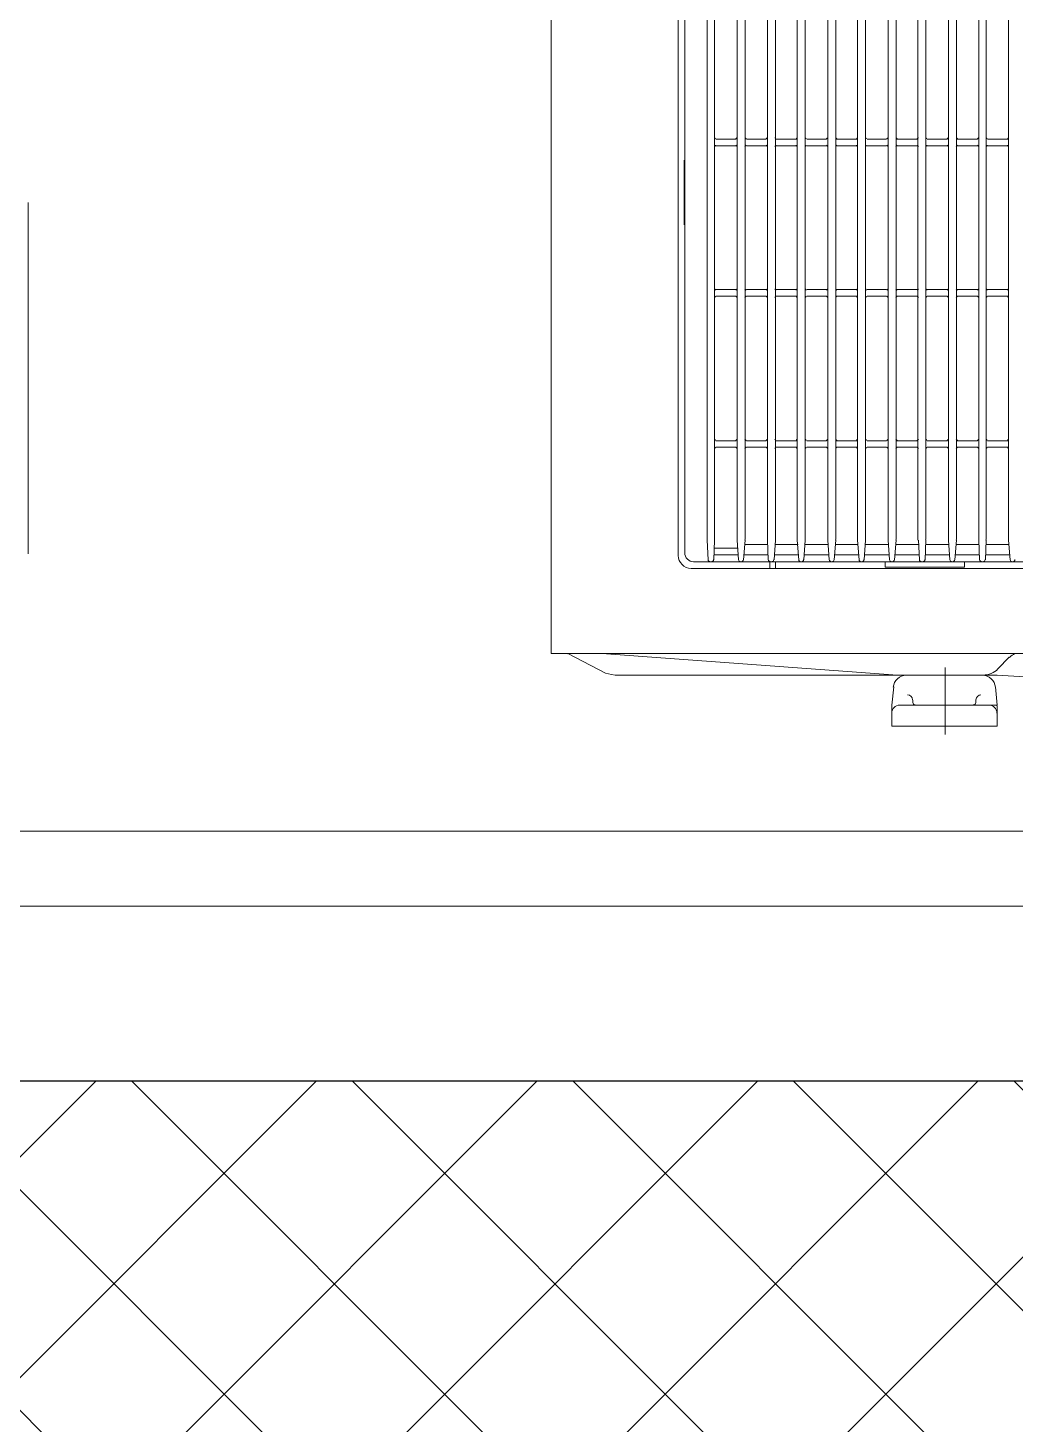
# Model space of a CAD drawing. Header units: inches. Extents: x -114 to 635, y -137 to 57.
# Drawn here: x 543.554 to 543.95, y 22.836 to 23.396 of the extents above; entities that cross this region are included whole.
import ezdxf

# ---------------------------------------------------------------- set-up
doc = ezdxf.new("R2010")
doc.units = ezdxf.units.IN
doc.header["$MEASUREMENT"] = 0
doc.layers.get('0').update_dxf_attribs({"lineweight": 5})
for name, color, linetype, lineweight in [('A-FINISHING', 2, 'Continuous', 5), ('HATCH', 15, 'Continuous', 0), ('UTILITIES', 141, 'Continuous', 0), ('WALL PROPOSED', 7, 'Continuous', 30)]:
    doc.layers.add(name, color=color, linetype=linetype, lineweight=lineweight)

# ---------------------------------------------------------------- blocks, each defined once
blk = doc.blocks.new('AC ELEVATION')
blk.add_open_spline([(135224.88, 117381.68), (135224.88, 117381.68), (135224.88, 117240.82), (135224.88, 117240.82)], degree=3)

msp = doc.modelspace()

# ---------------------------------------------------------------- hatches: boundary and pattern name
at = {"layer": 'HATCH'}
h = msp.add_hatch(dxfattribs=at)
h.set_pattern_fill('ANSI37', color=256, scale=0.5, angle=180, style=0)
h.paths.add_polyline_path([(544.38965, 22.97389), (537.99065, 22.97389), (537.99065, 22.37389), (538.18965, 22.37389), (538.18965, 22.67389), (540.99066, 22.67389), (540.99066, 22.37389), (541.19072, 22.37389), (541.19072, 22.67389), (544.18965, 22.67389), (544.18965, 22.37389), (544.38965, 22.37389)])

# ---------------------------------------------------------------- linework, layer by layer
at = {"layer": 'A-FINISHING'}
for p, q in [((538.18965, 23.07389), (544.18965, 23.07389)), ((538.18965, 23.04389), (544.18965, 23.04389))]:
    msp.add_line(p, q, dxfattribs=at)
at = {"layer": 'UTILITIES'}
msp.add_line((543.76362, 23.14511, 0), (543.76367, 23.70781, 0), dxfattribs=at)
for points in [[(543.81457, 23.63663, 0), (543.81457, 23.63663, 0), (543.81457, 23.18441, 0), (543.81457, 23.18441, 0)], [(543.81719, 23.18529, 0), (543.81719, 23.18529, 0), (543.81719, 23.41052, 0), (543.81719, 23.41052, 0)], [(543.8262, 23.41052, 0), (543.8262, 23.41052, 0), (543.8262, 23.1908, 0), (543.8262, 23.1908, 0)], [(543.82911, 23.41052, 0), (543.82911, 23.41052, 0), (543.82911, 23.1908, 0), (543.82911, 23.1908, 0)], [(543.83813, 23.41052, 0), (543.83813, 23.41052, 0), (543.83813, 23.1908, 0), (543.83813, 23.1908, 0)], [(543.84134, 23.41052, 0), (543.84134, 23.41052, 0), (543.84134, 23.1908, 0), (543.84134, 23.1908, 0)], [(543.85037, 23.41052, 0), (543.85037, 23.41052, 0), (543.85037, 23.1908, 0), (543.85037, 23.1908, 0)], [(543.85356, 23.41052, 0), (543.85356, 23.41052, 0), (543.85356, 23.1908, 0), (543.85356, 23.1908, 0)], [(543.86228, 23.41052, 0), (543.86228, 23.41052, 0), (543.86228, 23.1908, 0), (543.86228, 23.1908, 0)], [(543.86549, 23.41052, 0), (543.86549, 23.41052, 0), (543.86549, 23.1908, 0), (543.86549, 23.1908, 0)], [(543.87451, 23.41052, 0), (543.87451, 23.41052, 0), (543.87451, 23.1908, 0), (543.87451, 23.1908, 0)], [(543.87771, 23.41052, 0), (543.87771, 23.41052, 0), (543.87771, 23.1908, 0), (543.87771, 23.1908, 0)], [(543.88644, 23.41052, 0), (543.88644, 23.41052, 0), (543.88644, 23.1908, 0), (543.88644, 23.1908, 0)], [(543.88964, 23.41052, 0), (543.88964, 23.41052, 0), (543.88964, 23.1908, 0), (543.88964, 23.1908, 0)], [(543.89866, 23.41052, 0), (543.89866, 23.41052, 0), (543.89866, 23.1908, 0), (543.89866, 23.1908, 0)], [(543.90186, 23.41052, 0), (543.90186, 23.41052, 0), (543.90186, 23.1908, 0), (543.90186, 23.1908, 0)], [(543.9106, 23.41052, 0), (543.9106, 23.41052, 0), (543.9106, 23.1908, 0), (543.9106, 23.1908, 0)], [(543.91379, 23.41052, 0), (543.91379, 23.41052, 0), (543.91379, 23.1908, 0), (543.91379, 23.1908, 0)], [(543.92282, 23.41052, 0), (543.92282, 23.41052, 0), (543.92282, 23.1908, 0), (543.92282, 23.1908, 0)], [(543.92603, 23.41052, 0), (543.92603, 23.41052, 0), (543.92603, 23.1908, 0), (543.92603, 23.1908, 0)], [(543.93504, 23.41052, 0), (543.93504, 23.41052, 0), (543.93504, 23.1908, 0), (543.93504, 23.1908, 0)], [(543.93795, 23.41052, 0), (543.93795, 23.41052, 0), (543.93795, 23.1908, 0), (543.93795, 23.1908, 0)], [(543.94697, 23.41052, 0), (543.94697, 23.41052, 0), (543.94697, 23.1908, 0), (543.94697, 23.1908, 0)], [(543.82912, 23.35176, 0), (543.82929, 23.35162, 0), (543.82944, 23.35146, 0), (543.82955, 23.35128, 0)], [(543.82955, 23.34877, 0), (543.82944, 23.3486, 0), (543.82929, 23.34844, 0), (543.82912, 23.34829, 0)], [(543.83784, 23.35116, 0), (543.83784, 23.35116, 0), (543.8297, 23.35116, 0), (543.8297, 23.35116, 0)], [(543.8297, 23.34853, 0), (543.8297, 23.34853, 0), (543.83784, 23.34853, 0), (543.83784, 23.34853, 0)], [(543.83766, 23.35128, 0), (543.83777, 23.35146, 0), (543.83793, 23.35162, 0), (543.83809, 23.35176, 0)], [(543.83809, 23.34829, 0), (543.83793, 23.34844, 0), (543.83777, 23.3486, 0), (543.83766, 23.34877, 0)], [(543.8413, 23.35176, 0), (543.84147, 23.35162, 0), (543.84163, 23.35146, 0), (543.84174, 23.35128, 0)], [(543.84174, 23.34877, 0), (543.84163, 23.3486, 0), (543.84147, 23.34844, 0), (543.8413, 23.34829, 0)], [(543.84192, 23.35116, 0), (543.84192, 23.35116, 0), (543.84978, 23.35116, 0), (543.84978, 23.35116, 0)], [(543.84978, 23.34853, 0), (543.84978, 23.34853, 0), (543.84192, 23.34853, 0), (543.84192, 23.34853, 0)], [(543.84985, 23.35128, 0), (543.84997, 23.35146, 0), (543.85011, 23.35162, 0), (543.85027, 23.35176, 0)], [(543.85027, 23.34829, 0), (543.85011, 23.34844, 0), (543.84997, 23.3486, 0), (543.84985, 23.34877, 0)], [(543.85328, 23.35176, 0), (543.85345, 23.35162, 0), (543.85359, 23.35146, 0), (543.8537, 23.35128, 0)], [(543.8537, 23.34877, 0), (543.85359, 23.3486, 0), (543.85345, 23.34844, 0), (543.85328, 23.34829, 0)], [(543.85385, 23.35116, 0), (543.85385, 23.35116, 0), (543.86199, 23.35116, 0), (543.86199, 23.35116, 0)], [(543.86199, 23.34853, 0), (543.86199, 23.34853, 0), (543.85385, 23.34853, 0), (543.85385, 23.34853, 0)], [(543.8618, 23.35128, 0), (543.86194, 23.35146, 0), (543.86208, 23.35162, 0), (543.86224, 23.35176, 0)], [(543.86224, 23.34829, 0), (543.86208, 23.34844, 0), (543.86194, 23.3486, 0), (543.8618, 23.34877, 0)], [(543.86545, 23.35176, 0), (543.86563, 23.35162, 0), (543.86578, 23.35146, 0), (543.8659, 23.35128, 0)], [(543.8659, 23.34877, 0), (543.86578, 23.3486, 0), (543.86563, 23.34844, 0), (543.86545, 23.34829, 0)], [(543.86608, 23.35116, 0), (543.86608, 23.35116, 0), (543.87392, 23.35116, 0), (543.87392, 23.35116, 0)], [(543.87392, 23.34853, 0), (543.87392, 23.34853, 0), (543.86608, 23.34853, 0), (543.86608, 23.34853, 0)], [(543.87402, 23.35128, 0), (543.87416, 23.35146, 0), (543.8743, 23.35162, 0), (543.87449, 23.35176, 0)], [(543.87449, 23.34829, 0), (543.8743, 23.34844, 0), (543.87416, 23.3486, 0), (543.87402, 23.34877, 0)], [(543.87767, 23.35176, 0), (543.87785, 23.35162, 0), (543.878, 23.35146, 0), (543.87812, 23.35128, 0)], [(543.87812, 23.34877, 0), (543.878, 23.3486, 0), (543.87785, 23.34844, 0), (543.87767, 23.34829, 0)], [(543.878, 23.35116, 0), (543.878, 23.35116, 0), (543.88615, 23.35116, 0), (543.88615, 23.35116, 0)], [(543.88615, 23.34853, 0), (543.88615, 23.34853, 0), (543.878, 23.34853, 0), (543.878, 23.34853, 0)], [(543.88597, 23.35128, 0), (543.88609, 23.35146, 0), (543.88623, 23.35162, 0), (543.8864, 23.35176, 0)], [(543.8864, 23.34829, 0), (543.88623, 23.34844, 0), (543.88609, 23.3486, 0), (543.88597, 23.34877, 0)], [(543.8896, 23.35176, 0), (543.88979, 23.35162, 0), (543.88994, 23.35146, 0), (543.89006, 23.35128, 0)], [(543.89006, 23.34877, 0), (543.88994, 23.3486, 0), (543.88979, 23.34844, 0), (543.8896, 23.34829, 0)], [(543.89808, 23.35116, 0), (543.89808, 23.35116, 0), (543.89023, 23.35116, 0), (543.89023, 23.35116, 0)], [(543.89808, 23.34853, 0), (543.89808, 23.34853, 0), (543.89023, 23.34853, 0), (543.89023, 23.34853, 0)], [(543.89818, 23.35128, 0), (543.89831, 23.35146, 0), (543.89845, 23.35162, 0), (543.89863, 23.35176, 0)], [(543.89863, 23.34829, 0), (543.89845, 23.34844, 0), (543.89831, 23.3486, 0), (543.89818, 23.34877, 0)], [(543.90183, 23.35176, 0), (543.902, 23.35162, 0), (543.90214, 23.35146, 0), (543.90228, 23.35128, 0)], [(543.90228, 23.34877, 0), (543.90214, 23.3486, 0), (543.902, 23.34844, 0), (543.90183, 23.34829, 0)], [(543.90214, 23.35116, 0), (543.90214, 23.35116, 0), (543.9103, 23.35116, 0), (543.9103, 23.35116, 0)], [(543.9103, 23.34853, 0), (543.9103, 23.34853, 0), (543.90214, 23.34853, 0), (543.90214, 23.34853, 0)], [(543.91038, 23.35128, 0), (543.9105, 23.35146, 0), (543.91064, 23.35162, 0), (543.9108, 23.35176, 0)], [(543.9108, 23.34829, 0), (543.91064, 23.34844, 0), (543.9105, 23.3486, 0), (543.91038, 23.34877, 0)], [(543.91381, 23.35176, 0), (543.91397, 23.35162, 0), (543.91411, 23.35146, 0), (543.91423, 23.35128, 0)], [(543.91423, 23.34877, 0), (543.91411, 23.3486, 0), (543.91397, 23.34844, 0), (543.91381, 23.34829, 0)], [(543.91437, 23.35116, 0), (543.91437, 23.35116, 0), (543.92252, 23.35116, 0), (543.92252, 23.35116, 0)], [(543.92252, 23.34853, 0), (543.92252, 23.34853, 0), (543.91437, 23.34853, 0), (543.91437, 23.34853, 0)], [(543.92235, 23.35128, 0), (543.92246, 23.35146, 0), (543.92261, 23.35162, 0), (543.92278, 23.35176, 0)], [(543.92278, 23.34829, 0), (543.92261, 23.34844, 0), (543.92246, 23.3486, 0), (543.92235, 23.34877, 0)], [(543.92598, 23.35176, 0), (543.92616, 23.35162, 0), (543.9263, 23.35146, 0), (543.92643, 23.35128, 0)], [(543.92643, 23.34877, 0), (543.9263, 23.3486, 0), (543.92616, 23.34844, 0), (543.92598, 23.34829, 0)], [(543.9263, 23.35116, 0), (543.9263, 23.35116, 0), (543.93446, 23.35116, 0), (543.93446, 23.35116, 0)], [(543.93446, 23.34853, 0), (543.93446, 23.34853, 0), (543.9263, 23.34853, 0), (543.9263, 23.34853, 0)], [(543.93454, 23.35128, 0), (543.93465, 23.35146, 0), (543.9348, 23.35162, 0), (543.93495, 23.35176, 0)], [(543.93495, 23.34829, 0), (543.9348, 23.34844, 0), (543.93465, 23.3486, 0), (543.93454, 23.34877, 0)], [(543.93796, 23.35176, 0), (543.93812, 23.35162, 0), (543.93827, 23.35146, 0), (543.93838, 23.35128, 0)], [(543.93838, 23.34877, 0), (543.93827, 23.3486, 0), (543.93812, 23.34844, 0), (543.93796, 23.34829, 0)], [(543.93852, 23.35116, 0), (543.93852, 23.35116, 0), (543.94668, 23.35116, 0), (543.94668, 23.35116, 0)], [(543.94668, 23.34853, 0), (543.94668, 23.34853, 0), (543.93852, 23.34853, 0), (543.93852, 23.34853, 0)], [(543.94649, 23.35128, 0), (543.94662, 23.35146, 0), (543.94677, 23.35162, 0), (543.94693, 23.35176, 0)], [(543.94693, 23.34829, 0), (543.94677, 23.34844, 0), (543.94662, 23.3486, 0), (543.94649, 23.34877, 0)], [(543.81689, 23.34245, 0), (543.81689, 23.34256, 0), (543.81693, 23.34269, 0), (543.81699, 23.34279, 0)], [(543.81689, 23.34243, 0), (543.81689, 23.34243, 0), (543.81689, 23.31709, 0), (543.81689, 23.31709, 0)], [(543.81699, 23.31681, 0), (543.81693, 23.3169, 0), (543.81689, 23.31702, 0), (543.81689, 23.31713, 0)], [(543.82912, 23.29123, 0), (543.82929, 23.29108, 0), (543.82944, 23.29092, 0), (543.82955, 23.29075, 0)], [(543.82955, 23.28823, 0), (543.82944, 23.28806, 0), (543.82929, 23.28789, 0), (543.82912, 23.28777, 0)], [(543.83784, 23.29092, 0), (543.83784, 23.29092, 0), (543.8297, 23.29092, 0), (543.8297, 23.29092, 0)], [(543.8297, 23.28829, 0), (543.8297, 23.28829, 0), (543.83784, 23.28829, 0), (543.83784, 23.28829, 0)], [(543.83766, 23.29075, 0), (543.83777, 23.29092, 0), (543.83793, 23.29108, 0), (543.83809, 23.29123, 0)], [(543.83809, 23.28777, 0), (543.83793, 23.28789, 0), (543.83777, 23.28806, 0), (543.83766, 23.28823, 0)], [(543.8413, 23.29123, 0), (543.84147, 23.29108, 0), (543.84163, 23.29092, 0), (543.84174, 23.29075, 0)], [(543.84174, 23.28823, 0), (543.84163, 23.28806, 0), (543.84147, 23.28789, 0), (543.8413, 23.28777, 0)], [(543.84192, 23.29092, 0), (543.84192, 23.29092, 0), (543.84978, 23.29092, 0), (543.84978, 23.29092, 0)], [(543.84978, 23.28829, 0), (543.84978, 23.28829, 0), (543.84192, 23.28829, 0), (543.84192, 23.28829, 0)], [(543.84985, 23.29075, 0), (543.84997, 23.29092, 0), (543.85011, 23.29108, 0), (543.85027, 23.29123, 0)], [(543.85027, 23.28777, 0), (543.85011, 23.28789, 0), (543.84997, 23.28806, 0), (543.84985, 23.28823, 0)], [(543.85328, 23.29123, 0), (543.85345, 23.29108, 0), (543.85359, 23.29092, 0), (543.8537, 23.29075, 0)], [(543.8537, 23.28823, 0), (543.85359, 23.28806, 0), (543.85345, 23.28789, 0), (543.85328, 23.28777, 0)], [(543.85385, 23.29092, 0), (543.85385, 23.29092, 0), (543.86199, 23.29092, 0), (543.86199, 23.29092, 0)], [(543.86199, 23.28829, 0), (543.86199, 23.28829, 0), (543.85385, 23.28829, 0), (543.85385, 23.28829, 0)], [(543.8618, 23.29075, 0), (543.86194, 23.29092, 0), (543.86208, 23.29108, 0), (543.86224, 23.29123, 0)], [(543.86224, 23.28777, 0), (543.86208, 23.28789, 0), (543.86194, 23.28806, 0), (543.8618, 23.28823, 0)], [(543.86545, 23.29123, 0), (543.86563, 23.29108, 0), (543.86578, 23.29092, 0), (543.8659, 23.29075, 0)], [(543.8659, 23.28823, 0), (543.86578, 23.28806, 0), (543.86563, 23.28789, 0), (543.86545, 23.28777, 0)], [(543.86608, 23.29092, 0), (543.86608, 23.29092, 0), (543.87392, 23.29092, 0), (543.87392, 23.29092, 0)], [(543.87392, 23.28829, 0), (543.87392, 23.28829, 0), (543.86608, 23.28829, 0), (543.86608, 23.28829, 0)], [(543.87402, 23.29075, 0), (543.87416, 23.29092, 0), (543.8743, 23.29108, 0), (543.87449, 23.29123, 0)], [(543.87449, 23.28777, 0), (543.8743, 23.28789, 0), (543.87416, 23.28806, 0), (543.87402, 23.28823, 0)], [(543.87767, 23.29123, 0), (543.87785, 23.29108, 0), (543.878, 23.29092, 0), (543.87812, 23.29075, 0)], [(543.87812, 23.28823, 0), (543.878, 23.28806, 0), (543.87785, 23.28789, 0), (543.87767, 23.28777, 0)], [(543.878, 23.29092, 0), (543.878, 23.29092, 0), (543.88615, 23.29092, 0), (543.88615, 23.29092, 0)], [(543.88615, 23.28829, 0), (543.88615, 23.28829, 0), (543.878, 23.28829, 0), (543.878, 23.28829, 0)], [(543.88597, 23.29075, 0), (543.88609, 23.29092, 0), (543.88623, 23.29108, 0), (543.8864, 23.29123, 0)], [(543.8864, 23.28777, 0), (543.88623, 23.28789, 0), (543.88609, 23.28806, 0), (543.88597, 23.28823, 0)], [(543.8896, 23.29123, 0), (543.88979, 23.29108, 0), (543.88994, 23.29092, 0), (543.89006, 23.29075, 0)], [(543.89006, 23.28823, 0), (543.88994, 23.28806, 0), (543.88979, 23.28789, 0), (543.8896, 23.28777, 0)], [(543.89808, 23.29092, 0), (543.89808, 23.29092, 0), (543.89023, 23.29092, 0), (543.89023, 23.29092, 0)], [(543.89808, 23.28829, 0), (543.89808, 23.28829, 0), (543.89023, 23.28829, 0), (543.89023, 23.28829, 0)], [(543.89818, 23.29075, 0), (543.89831, 23.29092, 0), (543.89845, 23.29108, 0), (543.89863, 23.29123, 0)], [(543.89863, 23.28777, 0), (543.89845, 23.28789, 0), (543.89831, 23.28806, 0), (543.89818, 23.28823, 0)], [(543.90183, 23.29123, 0), (543.902, 23.29108, 0), (543.90214, 23.29092, 0), (543.90228, 23.29075, 0)], [(543.90228, 23.28823, 0), (543.90214, 23.28806, 0), (543.902, 23.28789, 0), (543.90183, 23.28777, 0)], [(543.90214, 23.29092, 0), (543.90214, 23.29092, 0), (543.9103, 23.29092, 0), (543.9103, 23.29092, 0)], [(543.9103, 23.28829, 0), (543.9103, 23.28829, 0), (543.90214, 23.28829, 0), (543.90214, 23.28829, 0)], [(543.91038, 23.29075, 0), (543.9105, 23.29092, 0), (543.91064, 23.29108, 0), (543.9108, 23.29123, 0)], [(543.9108, 23.28777, 0), (543.91064, 23.28789, 0), (543.9105, 23.28806, 0), (543.91038, 23.28823, 0)], [(543.91381, 23.29123, 0), (543.91397, 23.29108, 0), (543.91411, 23.29092, 0), (543.91423, 23.29075, 0)], [(543.91423, 23.28823, 0), (543.91411, 23.28806, 0), (543.91397, 23.28791, 0), (543.91381, 23.28777, 0)], [(543.91437, 23.29092, 0), (543.91437, 23.29092, 0), (543.92252, 23.29092, 0), (543.92252, 23.29092, 0)], [(543.92252, 23.28829, 0), (543.92252, 23.28829, 0), (543.91437, 23.28829, 0), (543.91437, 23.28829, 0)], [(543.92235, 23.29075, 0), (543.92246, 23.29092, 0), (543.92261, 23.29108, 0), (543.92278, 23.29123, 0)], [(543.92278, 23.28777, 0), (543.92261, 23.28791, 0), (543.92246, 23.28806, 0), (543.92235, 23.28823, 0)], [(543.92598, 23.29123, 0), (543.92616, 23.29108, 0), (543.9263, 23.29092, 0), (543.92643, 23.29075, 0)], [(543.92643, 23.28823, 0), (543.9263, 23.28806, 0), (543.92616, 23.28791, 0), (543.92598, 23.28777, 0)], [(543.9263, 23.29092, 0), (543.9263, 23.29092, 0), (543.93446, 23.29092, 0), (543.93446, 23.29092, 0)], [(543.93446, 23.28829, 0), (543.93446, 23.28829, 0), (543.9263, 23.28829, 0), (543.9263, 23.28829, 0)], [(543.93454, 23.29075, 0), (543.93465, 23.29092, 0), (543.9348, 23.29108, 0), (543.93495, 23.29123, 0)], [(543.93495, 23.28777, 0), (543.9348, 23.28791, 0), (543.93465, 23.28806, 0), (543.93454, 23.28823, 0)], [(543.93796, 23.29123, 0), (543.93812, 23.29108, 0), (543.93827, 23.29092, 0), (543.93838, 23.29075, 0)], [(543.93838, 23.28823, 0), (543.93827, 23.28806, 0), (543.93812, 23.28791, 0), (543.93796, 23.28777, 0)], [(543.93852, 23.29092, 0), (543.93852, 23.29092, 0), (543.94668, 23.29092, 0), (543.94668, 23.29092, 0)], [(543.94668, 23.28829, 0), (543.94668, 23.28829, 0), (543.93852, 23.28829, 0), (543.93852, 23.28829, 0)], [(543.94649, 23.29075, 0), (543.94662, 23.29092, 0), (543.94677, 23.29108, 0), (543.94693, 23.29123, 0)], [(543.94693, 23.28777, 0), (543.94677, 23.28791, 0), (543.94662, 23.28806, 0), (543.94649, 23.28823, 0)], [(543.82912, 23.23094, 0), (543.82929, 23.23079, 0), (543.82944, 23.23062, 0), (543.82955, 23.23044, 0)], [(543.83766, 23.23044, 0), (543.83777, 23.23062, 0), (543.83793, 23.23079, 0), (543.83809, 23.23094, 0)], [(543.8413, 23.23094, 0), (543.84147, 23.23079, 0), (543.84163, 23.23062, 0), (543.84174, 23.23044, 0)], [(543.84985, 23.23044, 0), (543.84997, 23.23062, 0), (543.85011, 23.23079, 0), (543.85027, 23.23094, 0)], [(543.85328, 23.23094, 0), (543.85345, 23.23079, 0), (543.85359, 23.23062, 0), (543.8537, 23.23044, 0)], [(543.8618, 23.23044, 0), (543.86194, 23.23062, 0), (543.86208, 23.23079, 0), (543.86224, 23.23094, 0)], [(543.86545, 23.23094, 0), (543.86563, 23.23079, 0), (543.86578, 23.23062, 0), (543.8659, 23.23044, 0)], [(543.87402, 23.23044, 0), (543.87416, 23.23062, 0), (543.8743, 23.23079, 0), (543.87449, 23.23094, 0)], [(543.87767, 23.23094, 0), (543.87785, 23.23079, 0), (543.878, 23.23062, 0), (543.87812, 23.23044, 0)], [(543.88597, 23.23044, 0), (543.88609, 23.23062, 0), (543.88623, 23.23079, 0), (543.8864, 23.23094, 0)], [(543.8896, 23.23094, 0), (543.88979, 23.23079, 0), (543.88994, 23.23062, 0), (543.89006, 23.23044, 0)], [(543.89818, 23.23044, 0), (543.89831, 23.23062, 0), (543.89845, 23.23079, 0), (543.89863, 23.23094, 0)], [(543.90183, 23.23094, 0), (543.902, 23.23079, 0), (543.90214, 23.23062, 0), (543.90228, 23.23044, 0)], [(543.91038, 23.23044, 0), (543.9105, 23.23062, 0), (543.91064, 23.23079, 0), (543.9108, 23.23094, 0)], [(543.91381, 23.23094, 0), (543.91397, 23.23079, 0), (543.91411, 23.23062, 0), (543.91423, 23.23044, 0)], [(543.92235, 23.23044, 0), (543.92246, 23.23062, 0), (543.92261, 23.23079, 0), (543.92278, 23.23094, 0)], [(543.92598, 23.23094, 0), (543.92616, 23.23079, 0), (543.9263, 23.23062, 0), (543.92643, 23.23044, 0)], [(543.93454, 23.23044, 0), (543.93465, 23.23062, 0), (543.9348, 23.23079, 0), (543.93495, 23.23094, 0)], [(543.93796, 23.23094, 0), (543.93812, 23.23079, 0), (543.93827, 23.23062, 0), (543.93838, 23.23044, 0)], [(543.94649, 23.23044, 0), (543.94662, 23.23062, 0), (543.94677, 23.23079, 0), (543.94693, 23.23094, 0)], [(543.82955, 23.22778, 0), (543.82944, 23.22757, 0), (543.82929, 23.22742, 0), (543.82912, 23.22728, 0)], [(543.83784, 23.23038, 0), (543.83784, 23.23038, 0), (543.8297, 23.23038, 0), (543.8297, 23.23038, 0)], [(543.8297, 23.22777, 0), (543.8297, 23.22777, 0), (543.83784, 23.22777, 0), (543.83784, 23.22777, 0)], [(543.83809, 23.22728, 0), (543.83793, 23.22742, 0), (543.83777, 23.22757, 0), (543.83766, 23.22778, 0)], [(543.84174, 23.22778, 0), (543.84163, 23.22757, 0), (543.84147, 23.22742, 0), (543.8413, 23.22728, 0)], [(543.84192, 23.23038, 0), (543.84192, 23.23038, 0), (543.84978, 23.23038, 0), (543.84978, 23.23038, 0)], [(543.84978, 23.22777, 0), (543.84978, 23.22777, 0), (543.84192, 23.22777, 0), (543.84192, 23.22777, 0)], [(543.85027, 23.22728, 0), (543.85011, 23.22742, 0), (543.84997, 23.22757, 0), (543.84985, 23.22778, 0)], [(543.8537, 23.22778, 0), (543.85359, 23.22757, 0), (543.85345, 23.22742, 0), (543.85328, 23.22728, 0)], [(543.85385, 23.23038, 0), (543.85385, 23.23038, 0), (543.86199, 23.23038, 0), (543.86199, 23.23038, 0)], [(543.86199, 23.22777, 0), (543.86199, 23.22777, 0), (543.85385, 23.22777, 0), (543.85385, 23.22777, 0)], [(543.86224, 23.22728, 0), (543.86208, 23.22742, 0), (543.86194, 23.22757, 0), (543.8618, 23.22778, 0)], [(543.8659, 23.22778, 0), (543.86578, 23.22757, 0), (543.86563, 23.22742, 0), (543.86545, 23.22728, 0)], [(543.86608, 23.23038, 0), (543.86608, 23.23038, 0), (543.87392, 23.23038, 0), (543.87392, 23.23038, 0)], [(543.87392, 23.22777, 0), (543.87392, 23.22777, 0), (543.86608, 23.22777, 0), (543.86608, 23.22777, 0)], [(543.87449, 23.22728, 0), (543.8743, 23.22742, 0), (543.87416, 23.22757, 0), (543.87402, 23.22778, 0)], [(543.87812, 23.22778, 0), (543.878, 23.22757, 0), (543.87785, 23.22742, 0), (543.87767, 23.22728, 0)], [(543.878, 23.23038, 0), (543.878, 23.23038, 0), (543.88615, 23.23038, 0), (543.88615, 23.23038, 0)], [(543.88615, 23.22777, 0), (543.88615, 23.22777, 0), (543.878, 23.22777, 0), (543.878, 23.22777, 0)], [(543.8864, 23.22728, 0), (543.88623, 23.22742, 0), (543.88609, 23.22757, 0), (543.88597, 23.22778, 0)], [(543.89006, 23.22778, 0), (543.88994, 23.22757, 0), (543.88979, 23.22742, 0), (543.8896, 23.22728, 0)], [(543.89808, 23.23038, 0), (543.89808, 23.23038, 0), (543.89023, 23.23038, 0), (543.89023, 23.23038, 0)], [(543.89808, 23.22777, 0), (543.89808, 23.22777, 0), (543.89023, 23.22777, 0), (543.89023, 23.22777, 0)], [(543.89863, 23.22728, 0), (543.89845, 23.22742, 0), (543.89831, 23.22757, 0), (543.89818, 23.22778, 0)], [(543.90228, 23.22778, 0), (543.90214, 23.22757, 0), (543.902, 23.22742, 0), (543.90183, 23.22728, 0)], [(543.90214, 23.23038, 0), (543.90214, 23.23038, 0), (543.9103, 23.23038, 0), (543.9103, 23.23038, 0)], [(543.9103, 23.22777, 0), (543.9103, 23.22777, 0), (543.90214, 23.22777, 0), (543.90214, 23.22777, 0)], [(543.9108, 23.22728, 0), (543.91064, 23.22742, 0), (543.9105, 23.22757, 0), (543.91038, 23.22778, 0)], [(543.91423, 23.22778, 0), (543.91411, 23.22757, 0), (543.91397, 23.22742, 0), (543.91381, 23.22728, 0)], [(543.91437, 23.23038, 0), (543.91437, 23.23038, 0), (543.92252, 23.23038, 0), (543.92252, 23.23038, 0)], [(543.92252, 23.22777, 0), (543.92252, 23.22777, 0), (543.91437, 23.22777, 0), (543.91437, 23.22777, 0)], [(543.92278, 23.22728, 0), (543.92261, 23.22742, 0), (543.92246, 23.22757, 0), (543.92235, 23.22778, 0)], [(543.92643, 23.22778, 0), (543.9263, 23.22757, 0), (543.92616, 23.22742, 0), (543.92598, 23.22728, 0)], [(543.9263, 23.23038, 0), (543.9263, 23.23038, 0), (543.93446, 23.23038, 0), (543.93446, 23.23038, 0)], [(543.93446, 23.22777, 0), (543.93446, 23.22777, 0), (543.9263, 23.22777, 0), (543.9263, 23.22777, 0)], [(543.93495, 23.22728, 0), (543.9348, 23.22742, 0), (543.93465, 23.22757, 0), (543.93454, 23.22778, 0)], [(543.93838, 23.22778, 0), (543.93827, 23.22757, 0), (543.93812, 23.22742, 0), (543.93796, 23.22728, 0)], [(543.93854, 23.23038, 0), (543.93854, 23.23038, 0), (543.94668, 23.23038, 0), (543.94668, 23.23038, 0)], [(543.94668, 23.22777, 0), (543.94668, 23.22777, 0), (543.93854, 23.22777, 0), (543.93854, 23.22777, 0)], [(543.94693, 23.22728, 0), (543.94677, 23.22742, 0), (543.94662, 23.22757, 0), (543.94649, 23.22778, 0)], [(543.82621, 23.19053, 0), (543.82621, 23.19059, 0), (543.8262, 23.19065, 0), (543.8262, 23.1907, 0)], [(543.8265, 23.18266, 0), (543.8265, 23.18266, 0), (543.8262, 23.19053, 0), (543.8262, 23.19053, 0)], [(543.82883, 23.18266, 0), (543.82883, 23.18266, 0), (543.82911, 23.19053, 0), (543.82911, 23.19053, 0)], [(543.82904, 23.1907, 0), (543.82904, 23.19065, 0), (543.82904, 23.19059, 0), (543.82904, 23.19053, 0)], [(543.82911, 23.18732, 0), (543.82911, 23.18732, 0), (543.83842, 23.18732, 0), (543.83842, 23.18732, 0)], [(543.83813, 23.19053, 0), (543.83813, 23.19053, 0), (543.83813, 23.1907, 0), (543.83813, 23.1907, 0)], [(543.83872, 23.18266, 0), (543.83872, 23.18266, 0), (543.83813, 23.19053, 0), (543.83813, 23.19053, 0)], [(543.84076, 23.18266, 0), (543.84076, 23.18266, 0), (543.84134, 23.19053, 0), (543.84134, 23.19053, 0)], [(543.84127, 23.1907, 0), (543.84127, 23.1907, 0), (543.84127, 23.19053, 0), (543.84127, 23.19053, 0)], [(543.85036, 23.18878, 0), (543.85036, 23.18878, 0), (543.84134, 23.18878, 0), (543.84134, 23.18878, 0)], [(543.85036, 23.19054, 0), (543.85036, 23.1906, 0), (543.85036, 23.19065, 0), (543.85036, 23.1907, 0)], [(543.85065, 23.18267, 0), (543.85065, 23.18267, 0), (543.85036, 23.19054, 0), (543.85036, 23.19054, 0)], [(543.85297, 23.18267, 0), (543.85297, 23.18267, 0), (543.85356, 23.19054, 0), (543.85356, 23.19054, 0)], [(543.86258, 23.18878, 0), (543.86258, 23.18878, 0), (543.85326, 23.18878, 0), (543.85326, 23.18878, 0)], [(543.85349, 23.1907, 0), (543.85349, 23.1907, 0), (543.85349, 23.19054, 0), (543.85349, 23.19054, 0)], [(543.86229, 23.19054, 0), (543.86228, 23.1906, 0), (543.86228, 23.19065, 0), (543.86228, 23.1907, 0)], [(543.86287, 23.18267, 0), (543.86287, 23.18267, 0), (543.86228, 23.19054, 0), (543.86228, 23.19054, 0)], [(543.8649, 23.18267, 0), (543.8649, 23.18267, 0), (543.86549, 23.19054, 0), (543.86549, 23.19054, 0)], [(543.86542, 23.1907, 0), (543.86542, 23.1907, 0), (543.86542, 23.19054, 0), (543.86542, 23.19054, 0)], [(543.87451, 23.18878, 0), (543.87451, 23.18878, 0), (543.86549, 23.18878, 0), (543.86549, 23.18878, 0)], [(543.87451, 23.19054, 0), (543.87451, 23.1906, 0), (543.87451, 23.19065, 0), (543.87451, 23.1907, 0)], [(543.8751, 23.18266, 0), (543.8751, 23.18266, 0), (543.87451, 23.19053, 0), (543.87451, 23.19053, 0)], [(543.87712, 23.18266, 0), (543.87712, 23.18266, 0), (543.87771, 23.19053, 0), (543.87771, 23.19053, 0)], [(543.88674, 23.18878, 0), (543.88674, 23.18878, 0), (543.87741, 23.18878, 0), (543.87741, 23.18878, 0)], [(543.87764, 23.1907, 0), (543.87764, 23.1907, 0), (543.87764, 23.19054, 0), (543.87764, 23.19054, 0)], [(543.88644, 23.19054, 0), (543.88644, 23.19054, 0), (543.88644, 23.1907, 0), (543.88644, 23.1907, 0)], [(543.88701, 23.18266, 0), (543.88701, 23.18266, 0), (543.88644, 23.19053, 0), (543.88644, 23.19053, 0)], [(543.88905, 23.18266, 0), (543.88905, 23.18266, 0), (543.88964, 23.19053, 0), (543.88964, 23.19053, 0)], [(543.88958, 23.1907, 0), (543.88958, 23.19065, 0), (543.88958, 23.1906, 0), (543.88958, 23.19054, 0)], [(543.89866, 23.18878, 0), (543.89866, 23.18878, 0), (543.88964, 23.18878, 0), (543.88964, 23.18878, 0)], [(543.89867, 23.19054, 0), (543.89867, 23.1906, 0), (543.89866, 23.19065, 0), (543.89866, 23.1907, 0)], [(543.89925, 23.18266, 0), (543.89925, 23.18266, 0), (543.89866, 23.19053, 0), (543.89866, 23.19053, 0)], [(543.90128, 23.18266, 0), (543.90128, 23.18266, 0), (543.90186, 23.19053, 0), (543.90186, 23.19053, 0)], [(543.91089, 23.18878, 0), (543.91089, 23.18878, 0), (543.90158, 23.18878, 0), (543.90158, 23.18878, 0)], [(543.90179, 23.1907, 0), (543.90179, 23.1907, 0), (543.90179, 23.19054, 0), (543.90179, 23.19054, 0)], [(543.9106, 23.19054, 0), (543.9106, 23.19054, 0), (543.9106, 23.1907, 0), (543.9106, 23.1907, 0)], [(543.91119, 23.18267, 0), (543.91119, 23.18267, 0), (543.91089, 23.19054, 0), (543.91089, 23.19054, 0)], [(543.9135, 23.18267, 0), (543.9135, 23.18267, 0), (543.91379, 23.19054, 0), (543.91379, 23.19054, 0)], [(543.91374, 23.1907, 0), (543.91374, 23.19065, 0), (543.91374, 23.1906, 0), (543.91372, 23.19054, 0)], [(543.92282, 23.18878, 0), (543.92282, 23.18878, 0), (543.91379, 23.18878, 0), (543.91379, 23.18878, 0)], [(543.92282, 23.19054, 0), (543.92282, 23.19054, 0), (543.92282, 23.1907, 0), (543.92282, 23.1907, 0)], [(543.92341, 23.18267, 0), (543.92341, 23.18267, 0), (543.92282, 23.19054, 0), (543.92282, 23.19054, 0)], [(543.92544, 23.18267, 0), (543.92544, 23.18267, 0), (543.92603, 23.19054, 0), (543.92603, 23.19054, 0)], [(543.92595, 23.1907, 0), (543.92595, 23.19065, 0), (543.92594, 23.1906, 0), (543.92594, 23.19054, 0)], [(543.93504, 23.18878, 0), (543.93504, 23.18878, 0), (543.92603, 23.18878, 0), (543.92603, 23.18878, 0)], [(543.93505, 23.19054, 0), (543.93505, 23.1906, 0), (543.93504, 23.19065, 0), (543.93504, 23.1907, 0)], [(543.93534, 23.18267, 0), (543.93534, 23.18267, 0), (543.93504, 23.19054, 0), (543.93504, 23.19054, 0)], [(543.93766, 23.18267, 0), (543.93766, 23.18267, 0), (543.93795, 23.19054, 0), (543.93795, 23.19054, 0)], [(543.93788, 23.1907, 0), (543.93788, 23.19065, 0), (543.93788, 23.1906, 0), (543.93787, 23.19054, 0)], [(543.94725, 23.18878, 0), (543.94725, 23.18878, 0), (543.93795, 23.18878, 0), (543.93795, 23.18878, 0)], [(543.94697, 23.19054, 0), (543.94697, 23.19054, 0), (543.94697, 23.1907, 0), (543.94697, 23.1907, 0)], [(543.94756, 23.18267, 0), (543.94756, 23.18267, 0), (543.94697, 23.19054, 0), (543.94697, 23.19054, 0)], [(543.81978, 23.17924, 0), (543.81691, 23.17924, 0), (543.81457, 23.18154, 0), (543.81457, 23.18444, 0)], [(543.82079, 23.18186, 0), (543.81879, 23.18186, 0), (543.81719, 23.18347, 0), (543.81719, 23.18546, 0)], [(544.0817, 23.1818, 0), (544.0817, 23.1818, 0), (543.82068, 23.1818, 0), (543.82068, 23.1818, 0)], [(543.82761, 23.18186, 0), (543.82703, 23.18186, 0), (543.82654, 23.18225, 0), (543.8265, 23.18277, 0)], [(543.82875, 23.18277, 0), (543.82871, 23.18225, 0), (543.82822, 23.18186, 0), (543.82761, 23.18186, 0)], [(543.82883, 23.18471, 0), (543.82883, 23.18471, 0), (543.83842, 23.18471, 0), (543.83842, 23.18471, 0)], [(543.8397, 23.18186, 0), (543.83918, 23.18186, 0), (543.83875, 23.18225, 0), (543.83872, 23.18277, 0)], [(543.84068, 23.18277, 0), (543.84064, 23.18225, 0), (543.84023, 23.18186, 0), (543.8397, 23.18186, 0)], [(543.85065, 23.18471, 0), (543.85065, 23.18471, 0), (543.84104, 23.18471, 0), (543.84104, 23.18471, 0)], [(543.85177, 23.18186, 0), (543.85118, 23.18186, 0), (543.85069, 23.18225, 0), (543.85065, 23.18277, 0)], [(543.85124, 23.1818, 0), (543.85124, 23.1818, 0), (543.85124, 23.17916, 0), (543.85124, 23.17916, 0)], [(543.85291, 23.18277, 0), (543.85286, 23.18225, 0), (543.85237, 23.18186, 0), (543.85177, 23.18186, 0)], [(543.86287, 23.18471, 0), (543.86287, 23.18471, 0), (543.85297, 23.18471, 0), (543.85297, 23.18471, 0)], [(543.85357, 23.17916, 0), (543.85357, 23.17916, 0), (543.85357, 23.1818, 0), (543.85357, 23.1818, 0)], [(543.86386, 23.18186, 0), (543.86334, 23.18186, 0), (543.8629, 23.18225, 0), (543.86287, 23.18277, 0)], [(543.86483, 23.18277, 0), (543.8648, 23.18225, 0), (543.86437, 23.18186, 0), (543.86386, 23.18186, 0)], [(543.8748, 23.18471, 0), (543.8748, 23.18471, 0), (543.8652, 23.18471, 0), (543.8652, 23.18471, 0)], [(543.87607, 23.18186, 0), (543.87556, 23.18186, 0), (543.87512, 23.18225, 0), (543.8751, 23.18277, 0)], [(543.87706, 23.18277, 0), (543.87703, 23.18225, 0), (543.8766, 23.18186, 0), (543.87607, 23.18186, 0)], [(543.88701, 23.18471, 0), (543.88701, 23.18471, 0), (543.87712, 23.18471, 0), (543.87712, 23.18471, 0)], [(543.888, 23.18186, 0), (543.88749, 23.18186, 0), (543.88706, 23.18225, 0), (543.88701, 23.18277, 0)], [(543.88899, 23.18277, 0), (543.88895, 23.18225, 0), (543.88853, 23.18186, 0), (543.888, 23.18186, 0)], [(543.89896, 23.18471, 0), (543.89896, 23.18471, 0), (543.88935, 23.18471, 0), (543.88935, 23.18471, 0)], [(543.8975, 23.1818, 0), (543.8975, 23.1818, 0), (543.8975, 23.17975, 0), (543.8975, 23.17975, 0)], [(543.90022, 23.18186, 0), (543.89971, 23.18186, 0), (543.89928, 23.18225, 0), (543.89925, 23.18277, 0)], [(543.90121, 23.18277, 0), (543.90117, 23.18225, 0), (543.90074, 23.18186, 0), (543.90022, 23.18186, 0)], [(543.91119, 23.18471, 0), (543.91119, 23.18471, 0), (543.90128, 23.18471, 0), (543.90128, 23.18471, 0)], [(543.9123, 23.18186, 0), (543.9117, 23.18186, 0), (543.91123, 23.18225, 0), (543.91119, 23.18277, 0)], [(543.91344, 23.18277, 0), (543.9134, 23.18225, 0), (543.9129, 23.18186, 0), (543.9123, 23.18186, 0)], [(543.92311, 23.18471, 0), (543.92311, 23.18471, 0), (543.9135, 23.18471, 0), (543.9135, 23.18471, 0)], [(543.92438, 23.18186, 0), (543.92387, 23.18186, 0), (543.92344, 23.18225, 0), (543.92341, 23.18277, 0)], [(543.92537, 23.18277, 0), (543.92533, 23.18225, 0), (543.92491, 23.18186, 0), (543.92438, 23.18186, 0)], [(543.93534, 23.18471, 0), (543.93534, 23.18471, 0), (543.92573, 23.18471, 0), (543.92573, 23.18471, 0)], [(543.92922, 23.1818, 0), (543.92922, 23.1818, 0), (543.92922, 23.17975, 0), (543.92922, 23.17975, 0)], [(543.93646, 23.18186, 0), (543.93587, 23.18186, 0), (543.93537, 23.18225, 0), (543.93534, 23.18277, 0)], [(543.9376, 23.18277, 0), (543.93755, 23.18225, 0), (543.93706, 23.18186, 0), (543.93646, 23.18186, 0)], [(543.94756, 23.18471, 0), (543.94756, 23.18471, 0), (543.93766, 23.18471, 0), (543.93766, 23.18471, 0)], [(543.94854, 23.18186, 0), (543.94802, 23.18186, 0), (543.94759, 23.18225, 0), (543.94756, 23.18277, 0)], [(543.94952, 23.18277, 0), (543.94948, 23.18225, 0), (543.94907, 23.18186, 0), (543.94854, 23.18186, 0)], [(543.81981, 23.17916, 0), (543.81981, 23.17916, 0), (544.03511, 23.17916, 0), (544.18965, 23.17916, 0)], [(543.8975, 23.17975, 0), (543.8975, 23.17975, 0), (543.92922, 23.17975, 0), (543.92922, 23.17975, 0)], [(543.76362, 23.14511, 0), (543.76362, 23.14511, 0), (543.97598, 23.14511, 0), (544.18965, 23.14511, 0)], [(543.77018, 23.14508, 0), (543.77021, 23.14506, 0), (543.77025, 23.14506, 0), (543.77027, 23.14503, 0)], [(543.78546, 23.13727, 0), (543.78546, 23.13727, 0), (543.77032, 23.14512, 0), (543.77032, 23.14512, 0)], [(543.90244, 23.1364, 0), (543.90244, 23.1364, 0), (543.784, 23.14512, 0), (543.784, 23.14512, 0)], [(543.94725, 23.14367, 0), (543.94725, 23.14367, 0), (543.94261, 23.13901, 0), (543.94261, 23.13901, 0)], [(543.94734, 23.14354, 0), (543.94797, 23.14418, 0), (543.9487, 23.14471, 0), (543.94952, 23.14506, 0)], [(543.78925, 23.1364, 0), (543.78925, 23.1364, 0), (543.94231, 23.1364, 0), (543.94231, 23.1364, 0)], [(543.90072, 23.13162, 0), (543.90097, 23.13431, 0), (543.90328, 23.13638, 0), (543.90605, 23.13638, 0)], [(543.90301, 23.13647, 0), (543.90301, 23.13647, 0), (543.9024, 23.13647, 0), (543.9024, 23.13647, 0)], [(543.90624, 23.13638, 0), (543.90624, 23.13638, 0), (543.9365, 23.13638, 0), (543.9365, 23.13638, 0)], [(543.92159, 23.11271, 0), (543.92159, 23.11271, 0), (543.92159, 23.13945, 0), (543.92159, 23.13945, 0)], [(543.93646, 23.13638, 0), (543.93917, 23.13638, 0), (543.94142, 23.13431, 0), (543.94165, 23.13162, 0)], [(543.94269, 23.13892, 0), (543.94112, 23.13735, 0), (543.93897, 23.13647, 0), (543.93675, 23.13647, 0)], [(544.10992, 23.12649, 0), (544.10992, 23.12649, 0), (543.94231, 23.1364, 0), (543.94231, 23.1364, 0)], [(543.901, 23.13173, 0), (543.901, 23.13173, 0), (543.90012, 23.12445, 0), (543.90012, 23.12445, 0)], [(543.94173, 23.13173, 0), (543.94173, 23.13173, 0), (543.94232, 23.12445, 0), (543.94232, 23.12445, 0)], [(543.90649, 23.12853, 0), (543.9076, 23.12853, 0), (543.9085, 23.12764, 0), (543.9085, 23.12653, 0)], [(543.90857, 23.12533, 0), (543.90857, 23.12533, 0), (543.90857, 23.12648, 0), (543.90857, 23.12648, 0)], [(543.90955, 23.12453, 0), (543.90902, 23.12453, 0), (543.90857, 23.12497, 0), (543.90857, 23.1255, 0)], [(543.93381, 23.1255, 0), (543.93381, 23.12497, 0), (543.93338, 23.12453, 0), (543.93282, 23.12453, 0)], [(543.93388, 23.12653, 0), (543.93388, 23.12764, 0), (543.93478, 23.12853, 0), (543.93589, 23.12853, 0)], [(543.93388, 23.12533, 0), (543.93388, 23.12533, 0), (543.93388, 23.12648, 0), (543.93388, 23.12648, 0)], [(543.90012, 23.12419, 0), (543.90012, 23.12429, 0), (543.90012, 23.12438, 0), (543.90013, 23.12448, 0)], [(543.90012, 23.12128, 0), (543.90012, 23.12304, 0), (543.90153, 23.12445, 0), (543.90329, 23.12445, 0)], [(543.90012, 23.11601, 0), (543.90012, 23.11601, 0), (543.90012, 23.12417, 0), (543.90012, 23.12417, 0)], [(543.90333, 23.12445, 0), (543.90333, 23.12445, 0), (543.93911, 23.12445, 0), (543.93911, 23.12445, 0)], [(543.90595, 23.12444, 0), (543.90595, 23.12444, 0), (543.9421, 23.12444, 0), (543.9421, 23.12444, 0)], [(543.93908, 23.12445, 0), (543.94083, 23.12445, 0), (543.94226, 23.12304, 0), (543.94226, 23.12128, 0)], [(543.94224, 23.12448, 0), (543.94224, 23.12438, 0), (543.94226, 23.12429, 0), (543.94226, 23.12419, 0)], [(543.94232, 23.11601, 0), (543.94232, 23.11601, 0), (543.94232, 23.12417, 0), (543.94232, 23.12417, 0)], [(543.90012, 23.11601, 0), (543.90012, 23.11601, 0), (543.94232, 23.11601, 0), (543.94232, 23.11601, 0)]]:
    msp.add_open_spline(points, degree=3, dxfattribs=at)
msp.add_open_spline([(543.78925, 23.1364, 0), (543.78925, 23.1364, 0), (543.7878, 23.13668, 0), (543.7878, 23.13668, 0), (543.7878, 23.13668, 0), (543.7878, 23.13668, 0), (543.78662, 23.13699, 0), (543.78662, 23.13699, 0), (543.78662, 23.13699, 0), (543.78662, 23.13699, 0), (543.78546, 23.13727, 0), (543.78546, 23.13727, 0)], degree=3, knots=[0, 0, 0, 0, 0.333333, 0.333333, 0.333333, 0.333333, 0.666667, 0.666667, 0.666667, 0.666667, 1, 1, 1, 1], dxfattribs=at)
at = {"layer": 'WALL PROPOSED'}
msp.add_line((537.99065, 22.97389), (544.38965, 22.97389), dxfattribs=at)

# ---------------------------------------------------------------- block references
at = {"layer": 'UTILITIES', "xscale": 0.001, "yscale": 0.001, "zscale": 0.001}
msp.add_blockref('AC ELEVATION', (408.32913, -94.05583, 0), dxfattribs=at)

doc.saveas('drawing.dxf')
